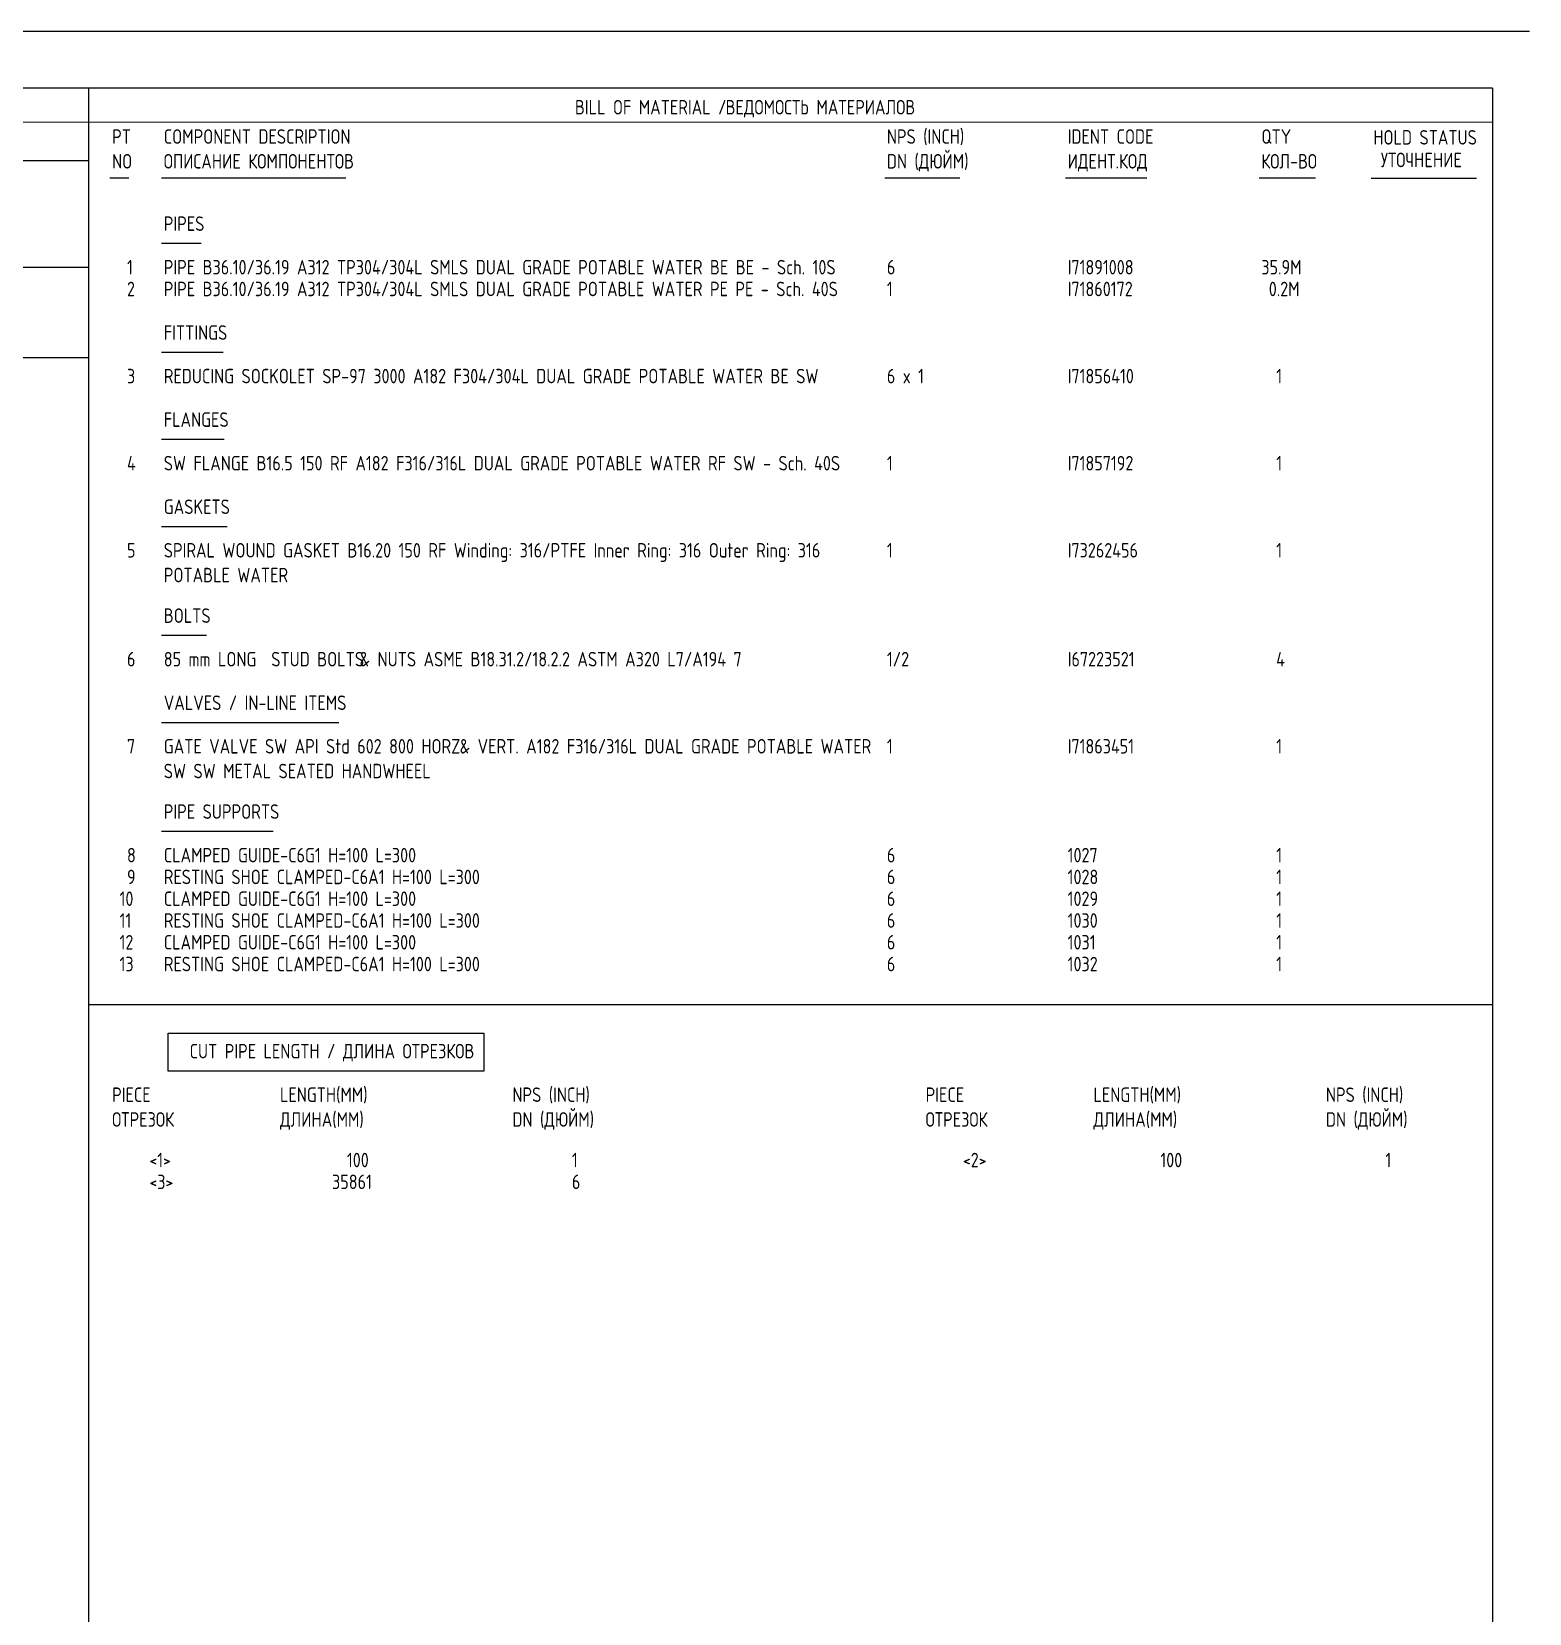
# Model space of a CAD drawing. Extents: x -1005 to 594, y -998 to 420.
# Drawn here: x 395.2 to 594, y 210 to 420 of the extents above; entities that cross this region are included whole.
import ezdxf

# ---------------------------------------------------------------- set-up
doc = ezdxf.new("R2010")
doc.units = 0
doc.styles.add('TTFN17', font='GOST type A')

msp = doc.modelspace()

# ---------------------------------------------------------------- linework, layer by layer
at = {"layer": 'GT_1', "flags": 128}
for points in [[(594, 420), (0, 420)], [(589.1, 412.5), (25.4, 412.5)], [(402.7, 412.5), (402.7, 7.5)], [(589.1, 412.5), (589.1, 7.5)], [(589.1, 408), (162.7, 407.9)], [(190.3, 402.9), (402.7, 402.9)], [(408.046, 400.531), (405.557, 400.531)], [(436.894, 400.531), (412.414, 400.531)], [(518.373, 400.531), (508.414, 400.531)], [(543.202, 400.531), (532.414, 400.531)], [(565.597, 400.531), (558.129, 400.531)], [(587, 400.5), (573, 400.5)], [(417.669, 391.854), (412.414, 391.854)], [(402.7, 388.7), (226.9, 388.7)], [(402.7, 376.7), (25.4, 376.7)], [(420.573, 377.398), (412.414, 377.398)], [(420.713, 365.833), (412.414, 365.833)], [(421.128, 354.269), (412.414, 354.269)], [(418.36, 339.813), (412.414, 339.813)], [(435.927, 328.248), (412.414, 328.248)], [(427.211, 313.793), (412.414, 313.793)], [(402.7, 290.823), (589, 290.823)], [(413.271, 287.037), (455.204, 287.037), (455.204, 281.99), (413.271, 281.99), (413.271, 287.037)]]:
    msp.add_lwpolyline(points, dxfattribs=at)

# ---------------------------------------------------------------- texts
at = {"layer": 'GT_1', "style": 'TTFN17'}
for s, p in [('BILL OF MATERIAL /', (467.289, 409)), ('ВЕДОМОСТЬ МАТЕРИАЛОВ', (487.289, 409)), ('PT', (405.846, 405.109)), ('COMPONENT DESCRIPTION', (412.703, 405.109)), ('NPS (INCH)', (508.703, 405.109)), ('IDENT CODE', (532.703, 405.109)), ('QTY', (558.417, 405.109)), ('HOLD STATUS', (573.289, 405)), ('NO', (405.846, 401.822)), ('ОПИСАНИЕ КОМПОНЕНТОВ', (412.703, 401.822)), ('DN (ДЮЙМ)', (508.703, 401.822)), ('ИДЕНТ.КОД', (532.703, 401.822)), ('КОЛ-ВО', (558.417, 401.822)), ('УТОЧНЕНИЕ', (574.289, 402)), ('PIPES', (412.703, 393.544)), ('  1', (405.846, 387.762)), ('PIPE B36.10/36.19 A312 TP304/304L SMLS DUAL GRADE POTABLE WATER BE BE - Sch. 10S', (412.703, 387.762)), ('6', (508.703, 387.762)), ('I71891008', (532.703, 387.762)), ('35.9M', (558.417, 387.762)), ('  2', (405.846, 384.871)), ('PIPE B36.10/36.19 A312 TP304/304L SMLS DUAL GRADE POTABLE WATER PE PE - Sch. 40S', (412.703, 384.871)), ('1', (508.703, 384.871)), ('I71860172', (532.703, 384.871)), (' 0.2M', (558.417, 384.871)), ('FITTINGS', (412.703, 379.088)), ('  3', (405.846, 373.306)), ('REDUCING SOCKOLET SP-97 3000 A182 F304/304L DUAL GRADE POTABLE WATER BE SW', (412.703, 373.306)), ('6 x 1', (508.703, 373.306)), ('I71856410', (532.703, 373.306)), ('  1', (558.417, 373.306)), ('FLANGES', (412.703, 367.524)), ('  4', (405.846, 361.741)), ('SW FLANGE B16.5 150 RF A182 F316/316L DUAL GRADE POTABLE WATER RF SW - Sch. 40S', (412.703, 361.741)), ('1', (508.703, 361.741)), ('I71857192', (532.703, 361.741)), ('  1', (558.417, 361.741)), ('GASKETS', (412.703, 355.959)), ('  5', (405.846, 350.177)), ('SPIRAL WOUND GASKET B16.20 150 RF Winding: 316/PTFE Inner Ring: 316 Outer Ring: 316', (412.703, 350.177)), ('1', (508.703, 350.177)), ('I73262456', (532.703, 350.177)), ('  1', (558.417, 350.177)), ('POTABLE WATER', (412.703, 346.89)), ('BOLTS', (412.703, 341.503)), ('  6', (405.846, 335.721)), ('85 mm LONG  STUD BOLTS', (412.703, 335.721)), ('& NUTS ASME B18.31.2/18.2.2 ASTM A320 L7/A194 7', (438.704, 335.721)), ('1/2', (508.703, 335.721)), ('I67223521', (532.703, 335.721)), ('  4', (558.417, 335.721)), ('VALVES / IN-LINE ITEMS', (412.703, 329.939)), ('  7', (405.846, 324.156)), ('GATE VALVE SW API Std 602 800 HORZ.', (412.703, 324.156)), ('& VERT. A182 F316/316L DUAL GRADE POTABLE WATER', (451.985, 324.156)), ('1', (508.703, 324.156)), ('I71863451', (532.703, 324.156)), ('  1', (558.417, 324.156)), ('SW SW METAL SEATED HANDWHEEL', (412.703, 320.87)), ('PIPE SUPPORTS', (412.703, 315.483)), ('  8', (405.846, 309.701)), ('CLAMPED GUIDE-C6G1 H=100 L=300', (412.703, 309.701)), ('6', (508.703, 309.701)), ('1027', (532.703, 309.701)), ('  1', (558.417, 309.701)), ('  9', (405.846, 306.81)), ('RESTING SHOE CLAMPED-C6A1 H=100 L=300', (412.703, 306.81)), ('6', (508.703, 306.81)), ('1028', (532.703, 306.81)), ('  1', (558.417, 306.81)), (' 10', (405.846, 303.918)), ('CLAMPED GUIDE-C6G1 H=100 L=300', (412.703, 303.918)), ('6', (508.703, 303.918)), ('1029', (532.703, 303.918)), ('  1', (558.417, 303.918)), (' 11', (405.846, 301.027)), ('RESTING SHOE CLAMPED-C6A1 H=100 L=300', (412.703, 301.027)), ('6', (508.703, 301.027)), ('1030', (532.703, 301.027)), ('  1', (558.417, 301.027)), (' 12', (405.846, 298.136)), ('CLAMPED GUIDE-C6G1 H=100 L=300', (412.703, 298.136)), ('6', (508.703, 298.136)), ('1031', (532.703, 298.136)), ('  1', (558.417, 298.136)), (' 13', (405.846, 295.245)), ('RESTING SHOE CLAMPED-C6A1 H=100 L=300', (412.703, 295.245)), ('6', (508.703, 295.245)), ('1032', (532.703, 295.245)), ('  1', (558.417, 295.245)), ('CUT PIPE LENGTH / ДЛИНА ОТРЕЗКОВ', (416.132, 283.68)), ('PIECE', (405.846, 277.898)), ('LENGTH(MM)', (428.132, 277.898)), ('NPS (INCH)', (458.989, 277.898)), ('PIECE', (513.846, 277.898)), ('LENGTH(MM)', (536.132, 277.898)), ('NPS (INCH)', (566.989, 277.898)), ('ОТРЕЗОК', (405.846, 274.611)), ('ДЛИНА(MM)', (428.132, 274.611)), ('DN (ДЮЙМ)', (458.989, 274.611)), ('ОТРЕЗОК', (513.846, 274.611)), ('ДЛИНА(MM)', (536.132, 274.611)), ('DN (ДЮЙМ)', (566.989, 274.611)), ('     <1>', (405.846, 269.224)), ('         100', (428.132, 269.224)), ('        1', (458.989, 269.224)), ('     <2>', (513.846, 269.224)), ('         100', (536.132, 269.224)), ('        1', (566.989, 269.224)), ('     <3>', (405.846, 266.333)), ('       35861', (428.132, 266.333)), ('        6', (458.989, 266.333))]:
    msp.add_text(s, height=1.925, dxfattribs=at).set_placement(p)

doc.saveas('drawing.dxf')
